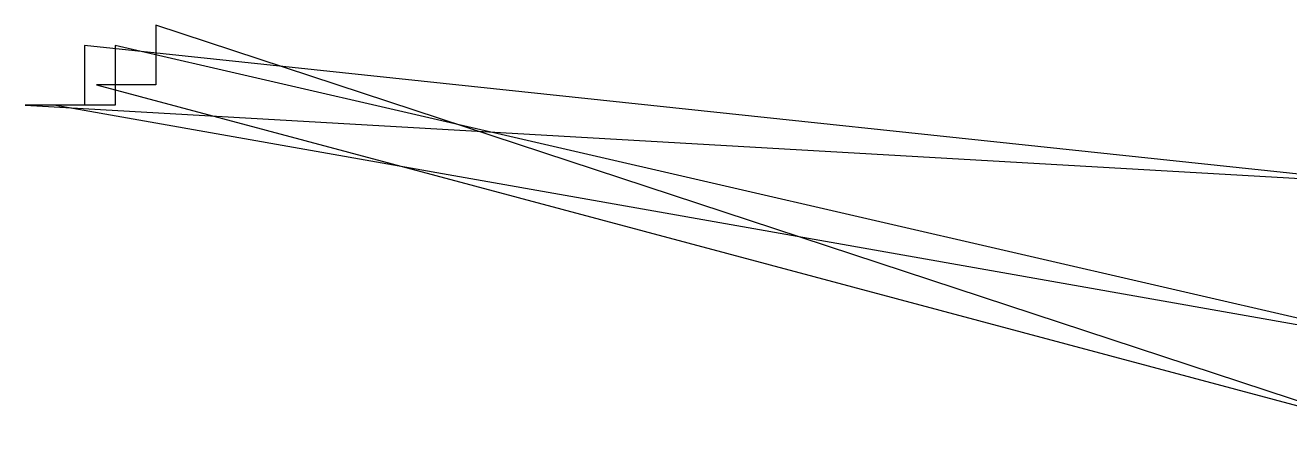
# Model space of a CAD drawing. Extents: x -29462 to 42578, y -23213 to 32194.
# Drawn here: x -29462 to 3460, y -12546 to -2076 of the extents above; entities that cross this region are included whole.
import ezdxf

# ---------------------------------------------------------------- set-up
doc = ezdxf.new("R2010")
doc.units = 0

msp = doc.modelspace()

# ---------------------------------------------------------------- linework, layer by layer
at = {"layer": 'Layer 1'}
for p, q in [((5785.77, -12545.546), (-26065.8, -2076.49)), ((-26065.8, -2076.49), (-26065.8, -3620.98)), ((6050.368, -6195.552), (-27917.9, -2605.65)), ((-27917.9, -2605.65), (-27917.9, -4150.15)), ((6844.12, -10428.88), (-27124.2, -2605.65)), ((-27124.2, -2605.65), (-27124.2, -4150.15)), ((-26065.8, -3620.98), (-27610.3, -3620.98)), ((-27610.3, -3620.98), (5785.77, -12545.546)), ((-27917.9, -4150.15), (-29462.4, -4150.15)), ((-29462.4, -4150.15), (6050.368, -6195.552)), ((-27124.2, -4150.15), (-28668.6, -4150.15)), ((-28668.6, -4150.15), (6844.12, -10428.88))]:
    msp.add_line(p, q, dxfattribs=at)

doc.saveas('drawing.dxf')
